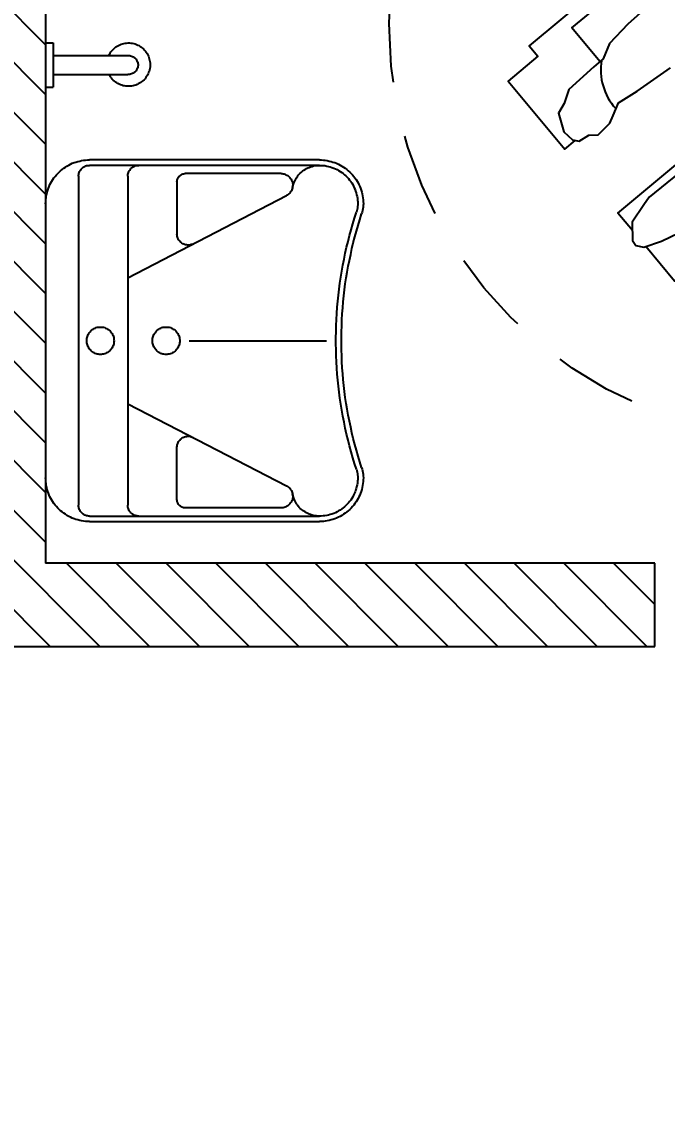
# Model space of a CAD drawing. Header units: millimetres. Extents: x 0 to 2688, y 0 to 2044.
# Drawn here: x 2562.946 to 2564.112, y 2034.46 to 2036.43 of the extents above; entities that cross this region are included whole.
import ezdxf

# ---------------------------------------------------------------- set-up
doc = ezdxf.new("R2010")
doc.units = ezdxf.units.MM
doc.linetypes.add('TRATTEGGIATA', pattern=[0.75, 0.5, -0.25])
doc.styles.get("Standard").update_dxf_attribs({"font": 'arial.ttf'})
doc.dimstyles.new('ISO-25', dxfattribs={"dimtxt": 2.5, "dimasz": 2.5, "dimexe": 1.25, "dimexo": 0.625, "dimtad": 1, "dimtxsty": 'Standard', "dimcen": 2.5, "dimadec": 0, "dimazin": 0, "dimtfac": 1, "dimtmove": 0, "dimatfit": 3, "dimfxl": 1, "dimarcsym": 0})

# ---------------------------------------------------------------- blocks, each defined once
blk = doc.blocks.new('NP-C02')
blk.add_line((-0.1783, -0.1379), (-0.1783, -0.1366))
for points in [[(-0.1227, 0.0493), (-0.1188, -0.0559), (-0.1134, -0.1035), (-0.0993, -0.1305), (-0.0993, -0.1523), (-0.0967, -0.2133), (-0.0825, -0.2356), (-0.0758, -0.255), (-0.0437, -0.2691), (-0.0225, -0.2664), (-0.0129, -0.2588), (-0.0103, -0.2383), (0, -0.2249), (-0.0026, -0.1953), (-0.009, -0.1819), (-0.0206, -0.16), (-0.0154, -0.1202), (-0.009, -0.0469)], [(0.1465, -0.1562), (0.1455, -0.226), (0.1504, -0.2424), (0.1606, -0.2784), (0.1864, -0.299), (0.1971, -0.3006), (0.2088, -0.2913), (0.221, -0.26), (0.2293, -0.2261)], [(-0.2033, -0.0637), (-0.2033, -0.2179), (-0.1783, -0.2179), (-0.1783, -0.2879), (-0.0183, -0.2879), (-0.0183, -0.2631)], [(-0.0993, -0.1379), (-0.1783, -0.1379), (-0.1783, -0.0637)], [(0.3167, -0.0637), (0.3167, -0.2179), (0.2917, -0.2179), (0.2917, -0.2879), (0.2101, -0.2879)], [(0.1725, -0.2879), (0.1317, -0.2879), (0.1317, -0.1379), (0.1431, -0.1379)]]:
    blk.add_lwpolyline(points)
blk.add_arc((-0.0197, -0.0646), 0.1058, 221.2563, 271.629)
blk = doc.blocks.new('MIS')
h = blk.add_hatch()
h.set_pattern_fill('ANSI31', color=6, scale=0.02, angle=450)
h.set_pattern_definition([(135, (100, 0), (-0.0449012806, -0.0449012806), [])])
h.paths.add_polyline_path([(2558.9893, 2023.9526), (2558.9893, 2023.6526), (2563.4893, 2023.6526), (2563.4893, 2023.9526)])
h.paths.add_polyline_path([(2558.6893, 2029.9526), (2558.6893, 2023.9526), (2558.9893, 2023.9526), (2558.9893, 2029.9526)])
h.paths.add_polyline_path([(2558.6893, 2034.4526), (2558.6893, 2033.9526), (2558.9893, 2033.9526), (2558.9893, 2034.4526)])
h.paths.add_polyline_path([(2558.6893, 2033.6526), (2558.6893, 2033.5526), (2558.9893, 2033.5526), (2558.9893, 2033.6526)])
h.paths.add_polyline_path([(2558.6893, 2030.3526), (2558.6893, 2030.2526), (2558.9893, 2030.2526), (2558.9893, 2030.3526)])
h.paths.add_polyline_path([(2558.9893, 2030.2526), (2558.9893, 2029.9526), (2559.0893, 2029.9526), (2559.0893, 2030.2526)])
h.paths.add_polyline_path([(2558.6893, 2037.4526), (2558.6893, 2035.9526), (2558.9893, 2035.9526), (2559.0143, 2035.9526), (2559.0143, 2036.1026), (2558.9893, 2036.1026), (2558.9893, 2037.4526)])
h.paths.add_polyline_path([(2558.9893, 2037.7526), (2558.9893, 2037.4526), (2559.8393, 2037.4526), (2559.8393, 2036.1026), (2559.8143, 2036.1026), (2559.8143, 2035.9526), (2559.8393, 2035.9526), (2559.9893, 2035.9526), (2560.0143, 2035.9526), (2560.0143, 2036.1026), (2559.9893, 2036.1026), (2559.9893, 2037.4526), (2560.8393, 2037.4526), (2560.8393, 2036.1026), (2560.8143, 2036.1026), (2560.8143, 2035.9526), (2560.8393, 2035.9526), (2560.9893, 2035.9526), (2561.0143, 2035.9526), (2561.0143, 2036.1026), (2560.9893, 2036.1026), (2560.9893, 2037.4526), (2561.8393, 2037.4526), (2561.8393, 2036.1026), (2561.8143, 2036.1026), (2561.8143, 2035.9526), (2561.8393, 2035.9526), (2561.9893, 2035.9526), (2562.0143, 2035.9526), (2562.0143, 2036.1026), (2561.9893, 2036.1026), (2561.9893, 2037.4526), (2562.8393, 2037.4526), (2562.8393, 2036.1026), (2562.8143, 2036.1026), (2562.8143, 2035.9526), (2562.8393, 2035.9526), (2562.8393, 2035.3026), (2564.0893, 2035.3026), (2564.0893, 2035.4526), (2562.9893, 2035.4526), (2562.9893, 2037.4526), (2563.4893, 2037.4526), (2563.4893, 2037.7526)])
h.paths.add_polyline_path([(2563.7893, 2037.7526), (2563.7893, 2037.4526), (2564.5893, 2037.4526), (2564.5893, 2037.7526)])
h.paths.add_polyline_path([(2565.1893, 2037.7526), (2565.1893, 2035.4526), (2565.0893, 2035.4526), (2565.0893, 2035.3026), (2565.1893, 2035.3026), (2565.1893, 2032.2026), (2565.4893, 2032.2026), (2565.4893, 2032.3026), (2566.4893, 2032.3026), (2566.4893, 2029.9526), (2566.6393, 2029.9526), (2566.6393, 2032.3026), (2569.7893, 2032.3026), (2569.7893, 2033.6526), (2569.4893, 2033.6526), (2569.4893, 2032.4526), (2566.9893, 2032.4526), (2566.9893, 2032.4776), (2566.8393, 2032.4776), (2566.8393, 2032.4526), (2565.4893, 2032.4526), (2565.4893, 2033.3026), (2566.8393, 2033.3026), (2566.8393, 2033.2776), (2566.9893, 2033.2776), (2566.9893, 2033.4776), (2566.8393, 2033.4776), (2566.8393, 2033.4526), (2565.4893, 2033.4526), (2565.4893, 2034.3026), (2566.8393, 2034.3026), (2566.8393, 2034.2776), (2566.9893, 2034.2776), (2566.9893, 2034.4776), (2566.8393, 2034.4776), (2566.8393, 2034.4526), (2565.4893, 2034.4526), (2565.4893, 2035.3026), (2566.8393, 2035.3026), (2566.8393, 2035.2776), (2566.9893, 2035.2776), (2566.9893, 2035.3026), (2567.6393, 2035.3026), (2567.6393, 2036.3526), (2567.4893, 2036.3526), (2567.4893, 2035.4526), (2565.4893, 2035.4526), (2565.4893, 2037.7526)])
h.paths.add_polyline_path([(2569.4893, 2036.3526), (2569.4893, 2033.9526), (2569.7893, 2033.9526), (2569.7893, 2036.3526)], flags=17)
h.paths.add_polyline_path([(2571.9893, 2037.4526), (2571.9893, 2033.9526), (2572.2893, 2033.9526), (2572.2893, 2037.4526)])
h.paths.add_polyline_path([(2571.9893, 2033.6526), (2571.9893, 2030.2526), (2572.2893, 2030.2526), (2572.2893, 2033.6526)])
h.paths.add_polyline_path([(2570.0893, 2023.9526), (2570.0893, 2023.6526), (2571.9893, 2023.6526), (2571.9893, 2023.9526)])
h.paths.add_polyline_path([(2565.1893, 2031.2026), (2565.1893, 2030.2526), (2564.1893, 2030.2526), (2564.1893, 2033.9526), (2563.7893, 2033.9526), (2563.7893, 2033.6526), (2564.0393, 2033.6526), (2564.0393, 2030.2526), (2563.7893, 2030.2526), (2563.7893, 2029.9526), (2565.4893, 2029.9526), (2565.4893, 2031.2026)])
h.paths.add_polyline_path([(2560.0893, 2030.2526), (2560.0893, 2029.9526), (2563.4893, 2029.9526), (2563.4893, 2030.2526)])
h.paths.add_polyline_path([(2558.9893, 2033.9526), (2558.9893, 2033.6526), (2563.4893, 2033.6526), (2563.4893, 2033.9526)])
h.paths.add_polyline_path([(2558.6893, 2031.3526), (2558.9893, 2031.3526), (2558.9893, 2032.5526), (2558.6893, 2032.5526)])
for p, q in [((2562.9893, 2037.4526), (2562.9893, 2035.4526)), ((2562.9891, 2036.3921), (2563.0029, 2036.3921)), ((2563.0029, 2036.3921), (2563.0029, 2036.312)), ((2563.1145, 2036.3831), (2563.1164, 2036.3847)), ((2563.1164, 2036.3847), (2563.1188, 2036.386)), ((2563.1188, 2036.386), (2563.1209, 2036.3873)), ((2563.1209, 2036.3873), (2563.1233, 2036.3884)), ((2563.1233, 2036.3884), (2563.1257, 2036.3895)), ((2563.1257, 2036.3895), (2563.1281, 2036.3902)), ((2563.1281, 2036.3902), (2563.1304, 2036.3908)), ((2563.1304, 2036.3908), (2563.1331, 2036.3913)), ((2563.1331, 2036.3913), (2563.1355, 2036.3916)), ((2563.1355, 2036.3916), (2563.1382, 2036.3918)), ((2563.1382, 2036.3918), (2563.1408, 2036.3918)), ((2563.1408, 2036.3918), (2563.1432, 2036.3916)), ((2563.1432, 2036.3916), (2563.1458, 2036.3913)), ((2563.1458, 2036.3913), (2563.1485, 2036.3908)), ((2563.1485, 2036.3908), (2563.1509, 2036.39)), ((2563.1509, 2036.39), (2563.1533, 2036.3892)), ((2563.1533, 2036.3892), (2563.1557, 2036.3881)), ((2563.1557, 2036.3881), (2563.1581, 2036.3871)), ((2563.1581, 2036.3871), (2563.1602, 2036.3857)), ((2563.1602, 2036.3857), (2563.1623, 2036.3842)), ((2563.1623, 2036.3842), (2563.1641, 2036.3826)), ((2563.0029, 2036.3691), (2563.1379, 2036.3691)), ((2563.1034, 2036.3691), (2563.1047, 2036.3714)), ((2563.1047, 2036.3714), (2563.1061, 2036.3735)), ((2563.1061, 2036.3735), (2563.1074, 2036.3757)), ((2563.1074, 2036.3757), (2563.109, 2036.3778)), ((2563.109, 2036.3778), (2563.1108, 2036.3797)), ((2563.1108, 2036.3797), (2563.1124, 2036.3815)), ((2563.1124, 2036.3815), (2563.1145, 2036.3831)), ((2563.1379, 2036.3691), (2563.1413, 2036.3691)), ((2563.1413, 2036.3691), (2563.1429, 2036.3688)), ((2563.1429, 2036.3688), (2563.1445, 2036.3682)), ((2563.1445, 2036.3682), (2563.1461, 2036.3677)), ((2563.1461, 2036.3677), (2563.1477, 2036.3669)), ((2563.1477, 2036.3669), (2563.149, 2036.3659)), ((2563.149, 2036.3659), (2563.1503, 2036.3648)), ((2563.1503, 2036.3648), (2563.1517, 2036.3637)), ((2563.1517, 2036.3637), (2563.1528, 2036.3624)), ((2563.1641, 2036.3826), (2563.1663, 2036.381)), ((2563.1663, 2036.381), (2563.1679, 2036.3791)), ((2563.1679, 2036.3791), (2563.1697, 2036.377)), ((2563.1697, 2036.377), (2563.171, 2036.3751)), ((2563.171, 2036.3751), (2563.1726, 2036.373)), ((2563.1726, 2036.373), (2563.1737, 2036.3706)), ((2563.1737, 2036.3706), (2563.175, 2036.3682)), ((2563.175, 2036.3682), (2563.1758, 2036.3659)), ((2563.1758, 2036.3659), (2563.1766, 2036.3635)), ((2563.1766, 2036.3635), (2563.1771, 2036.3611)), ((2563.1528, 2036.3624), (2563.1535, 2036.3611)), ((2563.1535, 2036.3611), (2563.1543, 2036.3595)), ((2563.1543, 2036.3446), (2563.1535, 2036.3433)), ((2563.1543, 2036.3595), (2563.1551, 2036.3579)), ((2563.1551, 2036.3462), (2563.1543, 2036.3446)), ((2563.1551, 2036.3579), (2563.1557, 2036.3563)), ((2563.1557, 2036.3478), (2563.1551, 2036.3462)), ((2563.1557, 2036.3563), (2563.1559, 2036.3547)), ((2563.1559, 2036.3497), (2563.1557, 2036.3478)), ((2563.1559, 2036.3547), (2563.1562, 2036.3529)), ((2563.1562, 2036.3513), (2563.1559, 2036.3497)), ((2563.1562, 2036.3529), (2563.1562, 2036.3513)), ((2563.1774, 2036.3457), (2563.1769, 2036.343)), ((2563.1771, 2036.3611), (2563.1777, 2036.3584)), ((2563.1779, 2036.3484), (2563.1774, 2036.3457)), ((2563.1777, 2036.3584), (2563.1779, 2036.356)), ((2563.1779, 2036.356), (2563.1782, 2036.3534)), ((2563.1782, 2036.3507), (2563.1779, 2036.3484)), ((2563.1782, 2036.3534), (2563.1782, 2036.3507)), ((2563.0029, 2036.3351), (2563.1379, 2036.3351)), ((2563.1053, 2036.333), (2563.1042, 2036.3351)), ((2563.1066, 2036.3306), (2563.1053, 2036.333)), ((2563.1082, 2036.3287), (2563.1066, 2036.3306)), ((2563.1098, 2036.3266), (2563.1082, 2036.3287)), ((2563.1116, 2036.3248), (2563.1098, 2036.3266)), ((2563.1135, 2036.3232), (2563.1116, 2036.3248)), ((2563.1413, 2036.3351), (2563.1379, 2036.3351)), ((2563.1429, 2036.3356), (2563.1413, 2036.3351)), ((2563.1445, 2036.3359), (2563.1429, 2036.3356)), ((2563.1461, 2036.3367), (2563.1445, 2036.3359)), ((2563.1477, 2036.3375), (2563.1461, 2036.3367)), ((2563.149, 2036.3383), (2563.1477, 2036.3375)), ((2563.1503, 2036.3393), (2563.149, 2036.3383)), ((2563.1517, 2036.3406), (2563.1503, 2036.3393)), ((2563.1528, 2036.3417), (2563.1517, 2036.3406)), ((2563.1535, 2036.3433), (2563.1528, 2036.3417)), ((2563.1671, 2036.3255), (2563.1652, 2036.3237)), ((2563.1689, 2036.3274), (2563.1671, 2036.3255)), ((2563.1705, 2036.3293), (2563.1689, 2036.3274)), ((2563.1718, 2036.3314), (2563.1705, 2036.3293)), ((2563.1732, 2036.3338), (2563.1718, 2036.3314)), ((2563.1745, 2036.3359), (2563.1732, 2036.3338)), ((2563.1753, 2036.3383), (2563.1745, 2036.3359)), ((2563.1763, 2036.3406), (2563.1753, 2036.3383)), ((2563.1769, 2036.343), (2563.1763, 2036.3406)), ((2562.9891, 2036.312), (2563.0029, 2036.312)), ((2563.1156, 2036.3213), (2563.1135, 2036.3232)), ((2563.1177, 2036.32), (2563.1156, 2036.3213)), ((2563.1199, 2036.3187), (2563.1177, 2036.32)), ((2563.122, 2036.3173), (2563.1199, 2036.3187)), ((2563.1243, 2036.3162), (2563.122, 2036.3173)), ((2563.1268, 2036.3155), (2563.1243, 2036.3162)), ((2563.1294, 2036.3147), (2563.1268, 2036.3155)), ((2563.1318, 2036.3142), (2563.1294, 2036.3147)), ((2563.1344, 2036.3139), (2563.1318, 2036.3142)), ((2563.1368, 2036.3136), (2563.1344, 2036.3139)), ((2563.1421, 2036.3136), (2563.1368, 2036.3136)), ((2563.1445, 2036.3139), (2563.1421, 2036.3136)), ((2563.1472, 2036.3144), (2563.1445, 2036.3139)), ((2563.1495, 2036.3149), (2563.1472, 2036.3144)), ((2563.1522, 2036.3157), (2563.1495, 2036.3149)), ((2563.1546, 2036.3168), (2563.1522, 2036.3157)), ((2563.1567, 2036.3179), (2563.1546, 2036.3168)), ((2563.1591, 2036.3192), (2563.1567, 2036.3179)), ((2563.1612, 2036.3205), (2563.1591, 2036.3192)), ((2563.1633, 2036.3221), (2563.1612, 2036.3205)), ((2563.1652, 2036.3237), (2563.1633, 2036.3221)), ((2563.0221, 2036.1657), (2563.025, 2036.1678)), ((2563.025, 2036.1678), (2563.0279, 2036.1696)), ((2563.0279, 2036.1696), (2563.031, 2036.1714)), ((2563.031, 2036.1714), (2563.0342, 2036.173)), ((2563.0342, 2036.173), (2563.0373, 2036.1746)), ((2563.0373, 2036.1746), (2563.0407, 2036.1759)), ((2563.0407, 2036.1759), (2563.0441, 2036.1769)), ((2563.0441, 2036.1769), (2563.0475, 2036.178)), ((2563.0475, 2036.178), (2563.0509, 2036.1788)), ((2563.0509, 2036.1788), (2563.0544, 2036.1796)), ((2563.0544, 2036.1796), (2563.0578, 2036.1801)), ((2563.0546, 2036.1652), (2563.0557, 2036.1665)), ((2563.0557, 2036.1665), (2563.0572, 2036.1675)), ((2563.0572, 2036.1675), (2563.0585, 2036.1683)), ((2563.0578, 2036.1801), (2563.0614, 2036.1806)), ((2563.0585, 2036.1683), (2563.0601, 2036.1691)), ((2563.0601, 2036.1691), (2563.0617, 2036.1699)), ((2563.0614, 2036.1806), (2563.0648, 2036.1809)), ((2563.0617, 2036.1699), (2563.0633, 2036.1704)), ((2563.0633, 2036.1704), (2563.0651, 2036.1707)), ((2563.0648, 2036.1809), (2563.0685, 2036.1809)), ((2563.0651, 2036.1707), (2563.0667, 2036.1709)), ((2563.0667, 2036.1709), (2563.0685, 2036.1709)), ((2563.4839, 2036.1809), (2563.0685, 2036.1809)), ((2563.4839, 2036.1709), (2563.0685, 2036.1709)), ((2563.1435, 2036.1652), (2563.1448, 2036.1665)), ((2563.1448, 2036.1665), (2563.1461, 2036.1675)), ((2563.1461, 2036.1675), (2563.1477, 2036.1683)), ((2563.1477, 2036.1683), (2563.1493, 2036.1691)), ((2563.1493, 2036.1691), (2563.1508, 2036.1699)), ((2563.1508, 2036.1699), (2563.1524, 2036.1704)), ((2563.1524, 2036.1704), (2563.154, 2036.1707)), ((2563.154, 2036.1707), (2563.1558, 2036.1709)), ((2563.1558, 2036.1709), (2563.1574, 2036.1709)), ((2563.4626, 2036.1662), (2563.4652, 2036.1672)), ((2563.4652, 2036.1672), (2563.4679, 2036.1683)), ((2563.4679, 2036.1683), (2563.4705, 2036.1691)), ((2563.4705, 2036.1691), (2563.4731, 2036.1699)), ((2563.4731, 2036.1699), (2563.4758, 2036.1704)), ((2563.4758, 2036.1704), (2563.4784, 2036.1707)), ((2563.4784, 2036.1707), (2563.4813, 2036.1709)), ((2563.4813, 2036.1709), (2563.4839, 2036.1709)), ((2563.4839, 2036.1809), (2563.4873, 2036.1809)), ((2563.4839, 2036.1709), (2563.487, 2036.1709)), ((2563.487, 2036.1709), (2563.4904, 2036.1707)), ((2563.4873, 2036.1809), (2563.4909, 2036.1806)), ((2563.4904, 2036.1707), (2563.4936, 2036.1704)), ((2563.4909, 2036.1806), (2563.4944, 2036.1801)), ((2563.4936, 2036.1704), (2563.497, 2036.1696)), ((2563.4944, 2036.1801), (2563.498, 2036.1796)), ((2563.497, 2036.1696), (2563.5001, 2036.1691)), ((2563.498, 2036.1796), (2563.5014, 2036.1788)), ((2563.5001, 2036.1691), (2563.5033, 2036.1683)), ((2563.5014, 2036.1788), (2563.5049, 2036.178)), ((2563.5033, 2036.1683), (2563.5064, 2036.1672)), ((2563.5049, 2036.178), (2563.5082, 2036.1769)), ((2563.5064, 2036.1672), (2563.5096, 2036.1659)), ((2563.5082, 2036.1769), (2563.5117, 2036.1759)), ((2563.5117, 2036.1759), (2563.5148, 2036.1746)), ((2563.5148, 2036.1746), (2563.5182, 2036.173)), ((2563.5182, 2036.173), (2563.5214, 2036.1714)), ((2563.5214, 2036.1714), (2563.5245, 2036.1696)), ((2563.5245, 2036.1696), (2563.5274, 2036.1678)), ((2563.5274, 2036.1678), (2563.5303, 2036.1657)), ((2563.0025, 2036.1452), (2563.0045, 2036.1484)), ((2563.0045, 2036.1484), (2563.0066, 2036.151)), ((2563.0066, 2036.151), (2563.009, 2036.1539)), ((2563.009, 2036.1539), (2563.0114, 2036.1565)), ((2563.0114, 2036.1565), (2563.0137, 2036.1588)), ((2563.0137, 2036.1588), (2563.0163, 2036.1612)), ((2563.0163, 2036.1612), (2563.0192, 2036.1636)), ((2563.0192, 2036.1636), (2563.0221, 2036.1657)), ((2563.0488, 2036.1528), (2563.0491, 2036.1546)), ((2563.0488, 2036.1513), (2563.0488, 2036.1528)), ((2563.0488, 2036.1513), (2563.0488, 2035.5576)), ((2563.0491, 2036.1546), (2563.0494, 2036.1562)), ((2563.0494, 2036.1562), (2563.0499, 2036.1581)), ((2563.0499, 2036.1581), (2563.0507, 2036.1596)), ((2563.0507, 2036.1596), (2563.0515, 2036.1612)), ((2563.0515, 2036.1612), (2563.0522, 2036.1625)), ((2563.0522, 2036.1625), (2563.0533, 2036.1638)), ((2563.0533, 2036.1638), (2563.0546, 2036.1652)), ((2563.1378, 2036.1528), (2563.138, 2036.1546)), ((2563.1378, 2036.1513), (2563.1378, 2036.1528)), ((2563.1378, 2036.1513), (2563.1378, 2035.5576)), ((2563.138, 2036.1546), (2563.1385, 2036.1562)), ((2563.1385, 2036.1562), (2563.139, 2036.1581)), ((2563.139, 2036.1581), (2563.1395, 2036.1596)), ((2563.1395, 2036.1596), (2563.1403, 2036.1612)), ((2563.1403, 2036.1612), (2563.1414, 2036.1625)), ((2563.1414, 2036.1625), (2563.1425, 2036.1638)), ((2563.1425, 2036.1638), (2563.1435, 2036.1652)), ((2563.2274, 2036.146), (2563.2279, 2036.1473)), ((2563.2279, 2036.1473), (2563.2287, 2036.1486)), ((2563.2287, 2036.1486), (2563.2295, 2036.1499)), ((2563.2295, 2036.1499), (2563.2306, 2036.1513)), ((2563.2306, 2036.1513), (2563.2316, 2036.1523)), ((2563.2316, 2036.1523), (2563.2329, 2036.1533)), ((2563.2329, 2036.1533), (2563.2342, 2036.1541)), ((2563.2342, 2036.1541), (2563.2356, 2036.1549)), ((2563.2356, 2036.1549), (2563.2369, 2036.1554)), ((2563.2369, 2036.1554), (2563.2384, 2036.1557)), ((2563.2384, 2036.1557), (2563.24, 2036.156)), ((2563.24, 2036.156), (2563.2416, 2036.1562)), ((2563.4146, 2036.1562), (2563.2416, 2036.1562)), ((2563.4146, 2036.1562), (2563.4165, 2036.156)), ((2563.4165, 2036.156), (2563.4183, 2036.1557)), ((2563.4183, 2036.1557), (2563.4199, 2036.1554)), ((2563.4199, 2036.1554), (2563.4217, 2036.1549)), ((2563.4217, 2036.1549), (2563.4233, 2036.1541)), ((2563.4233, 2036.1541), (2563.4251, 2036.1533)), ((2563.4251, 2036.1533), (2563.4265, 2036.1526)), ((2563.4265, 2036.1526), (2563.428, 2036.1513)), ((2563.428, 2036.1513), (2563.4294, 2036.1502)), ((2563.4294, 2036.1502), (2563.4306, 2036.1489)), ((2563.4306, 2036.1489), (2563.4317, 2036.1473)), ((2563.4317, 2036.1473), (2563.4328, 2036.146)), ((2563.4411, 2036.1463), (2563.4424, 2036.1486)), ((2563.4424, 2036.1486), (2563.444, 2036.1507)), ((2563.444, 2036.1507), (2563.4456, 2036.1531)), ((2563.4456, 2036.1531), (2563.4474, 2036.1549)), ((2563.4474, 2036.1549), (2563.4493, 2036.157)), ((2563.4493, 2036.157), (2563.4514, 2036.1588)), ((2563.4514, 2036.1588), (2563.4534, 2036.1604)), ((2563.4534, 2036.1604), (2563.4556, 2036.1623)), ((2563.4556, 2036.1623), (2563.4579, 2036.1636)), ((2563.4579, 2036.1636), (2563.4603, 2036.1652)), ((2563.4603, 2036.1652), (2563.4626, 2036.1662)), ((2563.5096, 2036.1659), (2563.5127, 2036.1646)), ((2563.5127, 2036.1646), (2563.5156, 2036.1633)), ((2563.5156, 2036.1633), (2563.5185, 2036.1618)), ((2563.5185, 2036.1618), (2563.5214, 2036.1599)), ((2563.5214, 2036.1599), (2563.524, 2036.1581)), ((2563.524, 2036.1581), (2563.5266, 2036.1562)), ((2563.5266, 2036.1562), (2563.5292, 2036.1541)), ((2563.5292, 2036.1541), (2563.5316, 2036.1518)), ((2563.5303, 2036.1657), (2563.5332, 2036.1636)), ((2563.5316, 2036.1518), (2563.5339, 2036.1494)), ((2563.5332, 2036.1636), (2563.5358, 2036.1612)), ((2563.5339, 2036.1494), (2563.5361, 2036.1471)), ((2563.5358, 2036.1612), (2563.5384, 2036.1588)), ((2563.5361, 2036.1471), (2563.5382, 2036.1444)), ((2563.5384, 2036.1588), (2563.5411, 2036.1565)), ((2563.5411, 2036.1565), (2563.5434, 2036.1539)), ((2563.5434, 2036.1539), (2563.5457, 2036.151)), ((2563.5457, 2036.151), (2563.5479, 2036.1484)), ((2563.5479, 2036.1484), (2563.5499, 2036.1452)), ((2562.9932, 2036.1261), (2562.9946, 2036.1295)), ((2562.9946, 2036.1295), (2562.9959, 2036.1329)), ((2562.9959, 2036.1329), (2562.9972, 2036.1361)), ((2562.9972, 2036.1361), (2562.9988, 2036.1392)), ((2562.9988, 2036.1392), (2563.0006, 2036.1423)), ((2563.0006, 2036.1423), (2563.0025, 2036.1452)), ((2563.2266, 2036.1413), (2563.2269, 2036.1429)), ((2563.2266, 2036.1413), (2563.2266, 2036.0466)), ((2563.2269, 2036.1429), (2563.2272, 2036.1444)), ((2563.2272, 2036.1444), (2563.2274, 2036.146)), ((2563.4328, 2036.146), (2563.4335, 2036.1442)), ((2563.4335, 2036.1442), (2563.4343, 2036.1426)), ((2563.4346, 2036.1284), (2563.4341, 2036.1266)), ((2563.4343, 2036.1426), (2563.4349, 2036.141)), ((2563.4351, 2036.1303), (2563.4346, 2036.1284)), ((2563.4349, 2036.141), (2563.4354, 2036.1392)), ((2563.4354, 2036.1318), (2563.4351, 2036.1303)), ((2563.4354, 2036.1392), (2563.4356, 2036.1374)), ((2563.4354, 2036.1311), (2563.4359, 2036.1337)), ((2563.4356, 2036.1337), (2563.4354, 2036.1318)), ((2563.4356, 2036.1374), (2563.4356, 2036.1337)), ((2563.4359, 2036.1337), (2563.4367, 2036.1363)), ((2563.4367, 2036.1363), (2563.4375, 2036.1389)), ((2563.4375, 2036.1389), (2563.4385, 2036.1413)), ((2563.4385, 2036.1413), (2563.4398, 2036.1439)), ((2563.4398, 2036.1439), (2563.4411, 2036.1463)), ((2563.5382, 2036.1444), (2563.5403, 2036.1418)), ((2563.5403, 2036.1418), (2563.5421, 2036.1392)), ((2563.5421, 2036.1392), (2563.5439, 2036.1363)), ((2563.5439, 2036.1363), (2563.5455, 2036.1334)), ((2563.5455, 2036.1334), (2563.5468, 2036.1305)), ((2563.5468, 2036.1305), (2563.5481, 2036.1274)), ((2563.5481, 2036.1274), (2563.5492, 2036.1245)), ((2563.5499, 2036.1452), (2563.5518, 2036.1423)), ((2563.5518, 2036.1423), (2563.5536, 2036.1392)), ((2563.5536, 2036.1392), (2563.5552, 2036.1361)), ((2563.5552, 2036.1361), (2563.5565, 2036.1329)), ((2563.5565, 2036.1329), (2563.5578, 2036.1295)), ((2563.5578, 2036.1295), (2563.5591, 2036.1261)), ((2562.9896, 2036.1088), (2562.9901, 2036.1124)), ((2562.9896, 2036.1054), (2562.9896, 2036.1088)), ((2562.9901, 2036.1124), (2562.9906, 2036.1158)), ((2562.9906, 2036.1158), (2562.9914, 2036.1193)), ((2562.9914, 2036.1193), (2562.9922, 2036.1227)), ((2562.9922, 2036.1227), (2562.9932, 2036.1261)), ((2563.1378, 2035.9682), (2563.4244, 2036.1164)), ((2563.4259, 2036.1172), (2563.4244, 2036.1164)), ((2563.4275, 2036.1182), (2563.4259, 2036.1172)), ((2563.4288, 2036.1193), (2563.4275, 2036.1182)), ((2563.4301, 2036.1206), (2563.4288, 2036.1193)), ((2563.4312, 2036.1221), (2563.4301, 2036.1206)), ((2563.4322, 2036.1235), (2563.4312, 2036.1221)), ((2563.4333, 2036.125), (2563.4322, 2036.1235)), ((2563.4341, 2036.1266), (2563.4333, 2036.125)), ((2563.5492, 2036.1245), (2563.5502, 2036.1213)), ((2563.5502, 2036.1213), (2563.551, 2036.118)), ((2563.551, 2036.118), (2563.5518, 2036.1148)), ((2563.5518, 2036.1148), (2563.5523, 2036.1117)), ((2563.5523, 2036.1117), (2563.5528, 2036.1083)), ((2563.5528, 2036.1083), (2563.5531, 2036.1051)), ((2563.5591, 2036.1261), (2563.5602, 2036.1227)), ((2563.5602, 2036.1227), (2563.5609, 2036.1193)), ((2563.5609, 2036.1193), (2563.5617, 2036.1158)), ((2563.5617, 2036.1158), (2563.5623, 2036.1124)), ((2563.5623, 2036.1124), (2563.5625, 2036.1088)), ((2563.5625, 2036.1088), (2563.5628, 2036.1054)), ((2562.9893, 2036.1017), (2562.9896, 2036.1054)), ((2562.9893, 2036.1017), (2562.9893, 2035.6072)), ((2563.5513, 2036.0888), (2563.5505, 2036.0862)), ((2563.5521, 2036.0915), (2563.5513, 2036.0888)), ((2563.5526, 2036.0938), (2563.5521, 2036.0915)), ((2563.5528, 2036.0965), (2563.5526, 2036.0938)), ((2563.5531, 2036.0991), (2563.5528, 2036.0965)), ((2563.5531, 2036.1051), (2563.5531, 2036.1017)), ((2563.5531, 2036.1017), (2563.5531, 2036.0991)), ((2563.5617, 2036.0894), (2563.5609, 2036.0862)), ((2563.5623, 2036.0923), (2563.5617, 2036.0894)), ((2563.5625, 2036.0954), (2563.5623, 2036.0923)), ((2563.5628, 2036.0986), (2563.5625, 2036.0954)), ((2563.5628, 2036.1054), (2563.5631, 2036.1017)), ((2563.5631, 2036.1017), (2563.5628, 2036.0986)), ((2563.5442, 2036.0653), (2563.5473, 2036.0757)), ((2563.5473, 2036.0757), (2563.5505, 2036.0862)), ((2563.5536, 2036.0626), (2563.5568, 2036.0728)), ((2563.5568, 2036.0728), (2563.5599, 2036.0833)), ((2563.5609, 2036.0862), (2563.5599, 2036.0833)), ((2563.5382, 2036.0443), (2563.5411, 2036.0548)), ((2563.5411, 2036.0548), (2563.5442, 2036.0653)), ((2563.5476, 2036.0417), (2563.5505, 2036.0521)), ((2563.5505, 2036.0521), (2563.5536, 2036.0626)), ((2563.2269, 2036.0448), (2563.2266, 2036.0466)), ((2563.2272, 2036.0432), (2563.2269, 2036.0448)), ((2563.2274, 2036.0414), (2563.2272, 2036.0432)), ((2563.2279, 2036.0398), (2563.2274, 2036.0414)), ((2563.2287, 2036.0382), (2563.2279, 2036.0398)), ((2563.2295, 2036.0367), (2563.2287, 2036.0382)), ((2563.2306, 2036.0351), (2563.2295, 2036.0367)), ((2563.2316, 2036.0338), (2563.2306, 2036.0351)), ((2563.2327, 2036.0325), (2563.2316, 2036.0338)), ((2563.234, 2036.0314), (2563.2327, 2036.0325)), ((2563.2356, 2036.0304), (2563.234, 2036.0314)), ((2563.2369, 2036.0293), (2563.2356, 2036.0304)), ((2563.2387, 2036.0285), (2563.2369, 2036.0293)), ((2563.2555, 2036.0291), (2563.2539, 2036.0283)), ((2563.5329, 2036.023), (2563.5355, 2036.0335)), ((2563.5355, 2036.0335), (2563.5382, 2036.0443)), ((2563.5426, 2036.0207), (2563.545, 2036.0311)), ((2563.545, 2036.0311), (2563.5476, 2036.0417)), ((2563.2403, 2036.028), (2563.2387, 2036.0285)), ((2563.2418, 2036.0275), (2563.2403, 2036.028)), ((2563.2437, 2036.0272), (2563.2418, 2036.0275)), ((2563.2453, 2036.027), (2563.2437, 2036.0272)), ((2563.2489, 2036.027), (2563.2453, 2036.027)), ((2563.2507, 2036.0272), (2563.2489, 2036.027)), ((2563.2523, 2036.0278), (2563.2507, 2036.0272)), ((2563.2539, 2036.0283), (2563.2523, 2036.0278)), ((2563.5282, 2036.0015), (2563.5305, 2036.0123)), ((2563.5305, 2036.0123), (2563.5329, 2036.023)), ((2563.5379, 2035.9994), (2563.5403, 2036.0102)), ((2563.5403, 2036.0102), (2563.5426, 2036.0207)), ((2563.5243, 2035.98), (2563.5261, 2035.9908)), ((2563.5261, 2035.9908), (2563.5282, 2036.0015)), ((2563.5358, 2035.9889), (2563.5379, 2035.9994)), ((2563.5224, 2035.969), (2563.5243, 2035.98)), ((2563.5321, 2035.9677), (2563.5339, 2035.9782)), ((2563.5339, 2035.9782), (2563.5358, 2035.9889)), ((2563.5193, 2035.9475), (2563.5208, 2035.9582)), ((2563.5208, 2035.9582), (2563.5224, 2035.969)), ((2563.5292, 2035.9462), (2563.5305, 2035.957)), ((2563.5305, 2035.957), (2563.5321, 2035.9677)), ((2563.5169, 2035.9255), (2563.518, 2035.9365)), ((2563.518, 2035.9365), (2563.5193, 2035.9475)), ((2563.5269, 2035.9247), (2563.5279, 2035.9355)), ((2563.5279, 2035.9355), (2563.5292, 2035.9462)), ((2563.5151, 2035.9037), (2563.5159, 2035.9147)), ((2563.5159, 2035.9147), (2563.5169, 2035.9255)), ((2563.525, 2035.9032), (2563.5258, 2035.914)), ((2563.5258, 2035.914), (2563.5269, 2035.9247)), ((2563.514, 2035.8817), (2563.5146, 2035.8927)), ((2563.5146, 2035.8927), (2563.5151, 2035.9037)), ((2563.524, 2035.8814), (2563.5243, 2035.8922)), ((2563.5243, 2035.8922), (2563.525, 2035.9032)), ((2563.0696, 2035.8704), (2563.0709, 2035.872)), ((2563.0709, 2035.872), (2563.0722, 2035.8733)), ((2563.0722, 2035.8733), (2563.0738, 2035.8744)), ((2563.0738, 2035.8744), (2563.0753, 2035.8754)), ((2563.0753, 2035.8754), (2563.0772, 2035.8764)), ((2563.0772, 2035.8764), (2563.0787, 2035.8772)), ((2563.0787, 2035.8772), (2563.0806, 2035.878)), ((2563.0806, 2035.878), (2563.0824, 2035.8786)), ((2563.0824, 2035.8786), (2563.0845, 2035.8788)), ((2563.0845, 2035.8788), (2563.0863, 2035.8791)), ((2563.0863, 2035.8791), (2563.0903, 2035.8791)), ((2563.0903, 2035.8791), (2563.0921, 2035.8788)), ((2563.0921, 2035.8788), (2563.094, 2035.8786)), ((2563.094, 2035.8786), (2563.096, 2035.878)), ((2563.096, 2035.878), (2563.0976, 2035.8772)), ((2563.0976, 2035.8772), (2563.0995, 2035.8764)), ((2563.0995, 2035.8764), (2563.1013, 2035.8754)), ((2563.1013, 2035.8754), (2563.1029, 2035.8744)), ((2563.1029, 2035.8744), (2563.1044, 2035.8733)), ((2563.1044, 2035.8733), (2563.1057, 2035.872)), ((2563.1057, 2035.872), (2563.107, 2035.8704)), ((2563.1881, 2035.8704), (2563.1894, 2035.872)), ((2563.1894, 2035.872), (2563.191, 2035.8733)), ((2563.191, 2035.8733), (2563.1925, 2035.8744)), ((2563.1925, 2035.8744), (2563.1941, 2035.8754)), ((2563.1941, 2035.8754), (2563.1957, 2035.8764)), ((2563.1957, 2035.8764), (2563.1975, 2035.8772)), ((2563.1975, 2035.8772), (2563.1994, 2035.878)), ((2563.1994, 2035.878), (2563.2012, 2035.8786)), ((2563.2012, 2035.8786), (2563.2031, 2035.8788)), ((2563.2031, 2035.8788), (2563.2052, 2035.8791)), ((2563.2052, 2035.8791), (2563.2088, 2035.8791)), ((2563.2088, 2035.8791), (2563.2109, 2035.8788)), ((2563.2109, 2035.8788), (2563.2127, 2035.8786)), ((2563.2127, 2035.8786), (2563.2146, 2035.878)), ((2563.2146, 2035.878), (2563.2164, 2035.8772)), ((2563.2164, 2035.8772), (2563.2182, 2035.8764)), ((2563.2182, 2035.8764), (2563.2198, 2035.8754)), ((2563.2198, 2035.8754), (2563.2214, 2035.8744)), ((2563.2214, 2035.8744), (2563.223, 2035.8733)), ((2563.223, 2035.8733), (2563.2245, 2035.872)), ((2563.2245, 2035.872), (2563.2258, 2035.8704)), ((2563.5138, 2035.8709), (2563.514, 2035.8817)), ((2563.5235, 2035.8707), (2563.524, 2035.8814)), ((2563.0635, 2035.8562), (2563.0638, 2035.8584)), ((2563.0635, 2035.8544), (2563.0635, 2035.8562)), ((2563.0635, 2035.8526), (2563.0635, 2035.8544)), ((2563.0638, 2035.8505), (2563.0635, 2035.8526)), ((2563.0638, 2035.8584), (2563.0643, 2035.8602)), ((2563.0643, 2035.8602), (2563.0648, 2035.862)), ((2563.0648, 2035.862), (2563.0654, 2035.8638)), ((2563.0654, 2035.8638), (2563.0662, 2035.8657)), ((2563.0662, 2035.8657), (2563.0672, 2035.8673)), ((2563.0672, 2035.8673), (2563.0682, 2035.8688)), ((2563.0682, 2035.8688), (2563.0696, 2035.8704)), ((2563.107, 2035.8704), (2563.1084, 2035.8688)), ((2563.1084, 2035.8688), (2563.1094, 2035.8673)), ((2563.1094, 2035.8673), (2563.1102, 2035.8657)), ((2563.1102, 2035.8657), (2563.1112, 2035.8638)), ((2563.1112, 2035.8638), (2563.1118, 2035.862)), ((2563.1118, 2035.862), (2563.1123, 2035.8602)), ((2563.1123, 2035.8602), (2563.1128, 2035.8584)), ((2563.1128, 2035.8584), (2563.1128, 2035.8562)), ((2563.1128, 2035.8562), (2563.1131, 2035.8544)), ((2563.1131, 2035.8544), (2563.1128, 2035.8526)), ((2563.1128, 2035.8526), (2563.1128, 2035.8505)), ((2563.1823, 2035.8562), (2563.1826, 2035.8584)), ((2563.1823, 2035.8544), (2563.1823, 2035.8562)), ((2563.1823, 2035.8526), (2563.1823, 2035.8544)), ((2563.1826, 2035.8505), (2563.1823, 2035.8526)), ((2563.1826, 2035.8584), (2563.1829, 2035.8602)), ((2563.1829, 2035.8602), (2563.1834, 2035.862)), ((2563.1834, 2035.862), (2563.1841, 2035.8638)), ((2563.1841, 2035.8638), (2563.1849, 2035.8657)), ((2563.1849, 2035.8657), (2563.186, 2035.8673)), ((2563.186, 2035.8673), (2563.187, 2035.8688)), ((2563.187, 2035.8688), (2563.1881, 2035.8704)), ((2563.2258, 2035.8704), (2563.2269, 2035.8688)), ((2563.2269, 2035.8688), (2563.2279, 2035.8673)), ((2563.2279, 2035.8673), (2563.229, 2035.8657)), ((2563.229, 2035.8657), (2563.2298, 2035.8638)), ((2563.2298, 2035.8638), (2563.2306, 2035.862)), ((2563.2306, 2035.862), (2563.2311, 2035.8602)), ((2563.2311, 2035.8602), (2563.2313, 2035.8584)), ((2563.2313, 2035.8584), (2563.2316, 2035.8562)), ((2563.2316, 2035.8526), (2563.2313, 2035.8505)), ((2563.2316, 2035.8562), (2563.2316, 2035.8526)), ((2563.2487, 2035.8544), (2563.4965, 2035.8544)), ((2563.5135, 2035.8599), (2563.5138, 2035.8709)), ((2563.5135, 2035.8489), (2563.5135, 2035.8599)), ((2563.5235, 2035.8382), (2563.5235, 2035.8707)), ((2563.0643, 2035.8487), (2563.0638, 2035.8505)), ((2563.0648, 2035.8468), (2563.0643, 2035.8487)), ((2563.0654, 2035.845), (2563.0648, 2035.8468)), ((2563.0662, 2035.8431), (2563.0654, 2035.845)), ((2563.0672, 2035.8416), (2563.0662, 2035.8431)), ((2563.0682, 2035.8397), (2563.0672, 2035.8416)), ((2563.0696, 2035.8384), (2563.0682, 2035.8397)), ((2563.0709, 2035.8369), (2563.0696, 2035.8384)), ((2563.0722, 2035.8355), (2563.0709, 2035.8369)), ((2563.0738, 2035.8345), (2563.0722, 2035.8355)), ((2563.0753, 2035.8332), (2563.0738, 2035.8345)), ((2563.0772, 2035.8324), (2563.0753, 2035.8332)), ((2563.0787, 2035.8316), (2563.0772, 2035.8324)), ((2563.0806, 2035.8308), (2563.0787, 2035.8316)), ((2563.0976, 2035.8316), (2563.096, 2035.8308)), ((2563.0995, 2035.8324), (2563.0976, 2035.8316)), ((2563.1013, 2035.8332), (2563.0995, 2035.8324)), ((2563.1029, 2035.8345), (2563.1013, 2035.8332)), ((2563.1044, 2035.8355), (2563.1029, 2035.8345)), ((2563.1057, 2035.8369), (2563.1044, 2035.8355)), ((2563.107, 2035.8384), (2563.1057, 2035.8369)), ((2563.1084, 2035.8397), (2563.107, 2035.8384)), ((2563.1094, 2035.8416), (2563.1084, 2035.8397)), ((2563.1102, 2035.8431), (2563.1094, 2035.8416)), ((2563.1112, 2035.845), (2563.1102, 2035.8431)), ((2563.1118, 2035.8468), (2563.1112, 2035.845)), ((2563.1123, 2035.8487), (2563.1118, 2035.8468)), ((2563.1128, 2035.8505), (2563.1123, 2035.8487)), ((2563.1829, 2035.8487), (2563.1826, 2035.8505)), ((2563.1834, 2035.8468), (2563.1829, 2035.8487)), ((2563.1841, 2035.845), (2563.1834, 2035.8468)), ((2563.1849, 2035.8431), (2563.1841, 2035.845)), ((2563.186, 2035.8416), (2563.1849, 2035.8431)), ((2563.187, 2035.8397), (2563.186, 2035.8416)), ((2563.1881, 2035.8384), (2563.187, 2035.8397)), ((2563.1894, 2035.8369), (2563.1881, 2035.8384)), ((2563.191, 2035.8355), (2563.1894, 2035.8369)), ((2563.1925, 2035.8345), (2563.191, 2035.8355)), ((2563.1941, 2035.8332), (2563.1925, 2035.8345)), ((2563.1957, 2035.8324), (2563.1941, 2035.8332)), ((2563.1975, 2035.8316), (2563.1957, 2035.8324)), ((2563.1994, 2035.8308), (2563.1975, 2035.8316)), ((2563.2164, 2035.8316), (2563.2146, 2035.8308)), ((2563.2182, 2035.8324), (2563.2164, 2035.8316)), ((2563.2198, 2035.8332), (2563.2182, 2035.8324)), ((2563.2214, 2035.8345), (2563.2198, 2035.8332)), ((2563.223, 2035.8355), (2563.2214, 2035.8345)), ((2563.2245, 2035.8369), (2563.223, 2035.8355)), ((2563.2258, 2035.8384), (2563.2245, 2035.8369)), ((2563.2269, 2035.8397), (2563.2258, 2035.8384)), ((2563.2279, 2035.8416), (2563.2269, 2035.8397)), ((2563.229, 2035.8431), (2563.2279, 2035.8416)), ((2563.2298, 2035.845), (2563.229, 2035.8431)), ((2563.2306, 2035.8468), (2563.2298, 2035.845)), ((2563.2311, 2035.8487), (2563.2306, 2035.8468)), ((2563.2313, 2035.8505), (2563.2311, 2035.8487)), ((2563.5138, 2035.8379), (2563.5135, 2035.8489)), ((2563.514, 2035.8269), (2563.5138, 2035.8379)), ((2563.524, 2035.8274), (2563.5235, 2035.8382)), ((2563.0824, 2035.8303), (2563.0806, 2035.8308)), ((2563.0845, 2035.83), (2563.0824, 2035.8303)), ((2563.0863, 2035.8298), (2563.0845, 2035.83)), ((2563.0903, 2035.8298), (2563.0863, 2035.8298)), ((2563.0921, 2035.83), (2563.0903, 2035.8298)), ((2563.094, 2035.8303), (2563.0921, 2035.83)), ((2563.096, 2035.8308), (2563.094, 2035.8303)), ((2563.2012, 2035.8303), (2563.1994, 2035.8308)), ((2563.2031, 2035.83), (2563.2012, 2035.8303)), ((2563.2052, 2035.8298), (2563.2031, 2035.83)), ((2563.2088, 2035.8298), (2563.2052, 2035.8298)), ((2563.2109, 2035.83), (2563.2088, 2035.8298)), ((2563.2127, 2035.8303), (2563.2109, 2035.83)), ((2563.2146, 2035.8308), (2563.2127, 2035.8303)), ((2563.5146, 2035.8162), (2563.514, 2035.8269)), ((2563.5151, 2035.8051), (2563.5146, 2035.8162)), ((2563.5243, 2035.8167), (2563.524, 2035.8274)), ((2563.525, 2035.8056), (2563.5243, 2035.8167)), ((2563.5159, 2035.7941), (2563.5151, 2035.8051)), ((2563.5169, 2035.7831), (2563.5159, 2035.7941)), ((2563.5258, 2035.7949), (2563.525, 2035.8056)), ((2563.5269, 2035.7841), (2563.5258, 2035.7949)), ((2563.518, 2035.7723), (2563.5169, 2035.7831)), ((2563.5279, 2035.7734), (2563.5269, 2035.7841)), ((2563.5292, 2035.7626), (2563.5279, 2035.7734)), ((2563.5193, 2035.7613), (2563.518, 2035.7723)), ((2563.5208, 2035.7506), (2563.5193, 2035.7613)), ((2563.5305, 2035.7519), (2563.5292, 2035.7626)), ((2563.1378, 2035.7406), (2563.4244, 2035.5924)), ((2563.5224, 2035.7396), (2563.5208, 2035.7506)), ((2563.5243, 2035.7288), (2563.5224, 2035.7396)), ((2563.5321, 2035.7411), (2563.5305, 2035.7519)), ((2563.5339, 2035.7307), (2563.5321, 2035.7411)), ((2563.5261, 2035.7181), (2563.5243, 2035.7288)), ((2563.5282, 2035.7073), (2563.5261, 2035.7181)), ((2563.5358, 2035.7199), (2563.5339, 2035.7307)), ((2563.5379, 2035.7091), (2563.5358, 2035.7199)), ((2563.5305, 2035.6966), (2563.5282, 2035.7073)), ((2563.5329, 2035.6858), (2563.5305, 2035.6966)), ((2563.5403, 2035.6986), (2563.5379, 2035.7091)), ((2563.5426, 2035.6882), (2563.5403, 2035.6986)), ((2563.2306, 2035.6737), (2563.2316, 2035.6751)), ((2563.2316, 2035.6751), (2563.2327, 2035.6764)), ((2563.2327, 2035.6764), (2563.234, 2035.6774)), ((2563.234, 2035.6774), (2563.2356, 2035.6785)), ((2563.2356, 2035.6785), (2563.2369, 2035.6795)), ((2563.2369, 2035.6795), (2563.2387, 2035.6803)), ((2563.2387, 2035.6803), (2563.2403, 2035.6809)), ((2563.2403, 2035.6809), (2563.2418, 2035.6814)), ((2563.2418, 2035.6814), (2563.2437, 2035.6816)), ((2563.2437, 2035.6816), (2563.2453, 2035.6819)), ((2563.2453, 2035.6819), (2563.2489, 2035.6819)), ((2563.2489, 2035.6819), (2563.2507, 2035.6814)), ((2563.2507, 2035.6814), (2563.2523, 2035.6811)), ((2563.2523, 2035.6811), (2563.2539, 2035.6806)), ((2563.2539, 2035.6806), (2563.2555, 2035.6798)), ((2563.5355, 2035.6751), (2563.5329, 2035.6858)), ((2563.5382, 2035.6646), (2563.5355, 2035.6751)), ((2563.545, 2035.6777), (2563.5426, 2035.6882)), ((2563.5476, 2035.6672), (2563.545, 2035.6777)), ((2563.2266, 2035.6622), (2563.2269, 2035.6638)), ((2563.2266, 2035.5676), (2563.2266, 2035.6622)), ((2563.2269, 2035.6638), (2563.2272, 2035.6656)), ((2563.2272, 2035.6656), (2563.2274, 2035.6674)), ((2563.2274, 2035.6674), (2563.2279, 2035.669)), ((2563.2279, 2035.669), (2563.2287, 2035.6706)), ((2563.2287, 2035.6706), (2563.2295, 2035.6722)), ((2563.2295, 2035.6722), (2563.2306, 2035.6737)), ((2563.5411, 2035.6541), (2563.5382, 2035.6646)), ((2563.5505, 2035.6567), (2563.5476, 2035.6672)), ((2563.5536, 2035.6462), (2563.5505, 2035.6567)), ((2563.5442, 2035.6433), (2563.5411, 2035.6541)), ((2563.5473, 2035.6328), (2563.5442, 2035.6433)), ((2563.5568, 2035.636), (2563.5536, 2035.6462)), ((2563.5599, 2035.6255), (2563.5568, 2035.636)), ((2563.5505, 2035.6226), (2563.5473, 2035.6328)), ((2563.5505, 2035.6226), (2563.5513, 2035.62)), ((2563.5513, 2035.62), (2563.5521, 2035.6174)), ((2563.5521, 2035.6174), (2563.5526, 2035.6148)), ((2563.5599, 2035.6255), (2563.5609, 2035.6226)), ((2563.5609, 2035.6226), (2563.5617, 2035.6195)), ((2563.5617, 2035.6195), (2563.5623, 2035.6163)), ((2563.5623, 2035.6163), (2563.5625, 2035.6134)), ((2562.9896, 2035.6035), (2562.9893, 2035.6072)), ((2562.9896, 2035.6001), (2562.9896, 2035.6035)), ((2562.9901, 2035.5964), (2562.9896, 2035.6001)), ((2562.9906, 2035.593), (2562.9901, 2035.5964)), ((2563.5523, 2035.5972), (2563.5518, 2035.594)), ((2563.5528, 2035.6006), (2563.5523, 2035.5972)), ((2563.5526, 2035.6148), (2563.5528, 2035.6124)), ((2563.5528, 2035.6124), (2563.5531, 2035.6098)), ((2563.5531, 2035.6037), (2563.5528, 2035.6006)), ((2563.5531, 2035.6098), (2563.5531, 2035.6072)), ((2563.5531, 2035.6072), (2563.5531, 2035.6037)), ((2563.5623, 2035.5964), (2563.5617, 2035.593)), ((2563.5625, 2035.6001), (2563.5623, 2035.5964)), ((2563.5625, 2035.6134), (2563.5628, 2035.6103)), ((2563.5628, 2035.6035), (2563.5625, 2035.6001)), ((2563.5628, 2035.6103), (2563.5631, 2035.6072)), ((2563.5631, 2035.6072), (2563.5628, 2035.6035)), ((2562.9914, 2035.5896), (2562.9906, 2035.593)), ((2562.9922, 2035.5859), (2562.9914, 2035.5896)), ((2562.9932, 2035.5825), (2562.9922, 2035.5859)), ((2562.9946, 2035.5794), (2562.9932, 2035.5825)), ((2562.9959, 2035.5759), (2562.9946, 2035.5794)), ((2562.9972, 2035.5728), (2562.9959, 2035.5759)), ((2563.4244, 2035.5924), (2563.4259, 2035.5917)), ((2563.4259, 2035.5917), (2563.4275, 2035.5906)), ((2563.4275, 2035.5906), (2563.4288, 2035.5893)), ((2563.4288, 2035.5893), (2563.4301, 2035.588)), ((2563.4301, 2035.588), (2563.4312, 2035.5867)), ((2563.4312, 2035.5867), (2563.4322, 2035.5854)), ((2563.4322, 2035.5854), (2563.4333, 2035.5838)), ((2563.4333, 2035.5838), (2563.4341, 2035.582)), ((2563.4341, 2035.582), (2563.4346, 2035.5804)), ((2563.4346, 2035.5804), (2563.4351, 2035.5786)), ((2563.4351, 2035.5786), (2563.4354, 2035.577)), ((2563.4359, 2035.5752), (2563.4354, 2035.5778)), ((2563.4354, 2035.577), (2563.4356, 2035.5752)), ((2563.5468, 2035.5783), (2563.5455, 2035.5754)), ((2563.5481, 2035.5815), (2563.5468, 2035.5783)), ((2563.5492, 2035.5843), (2563.5481, 2035.5815)), ((2563.5502, 2035.5875), (2563.5492, 2035.5843)), ((2563.551, 2035.5906), (2563.5502, 2035.5875)), ((2563.5518, 2035.594), (2563.551, 2035.5906)), ((2563.5565, 2035.5759), (2563.5552, 2035.5728)), ((2563.5578, 2035.5794), (2563.5565, 2035.5759)), ((2563.5591, 2035.5825), (2563.5578, 2035.5794)), ((2563.5602, 2035.5859), (2563.5591, 2035.5825)), ((2563.5609, 2035.5896), (2563.5602, 2035.5859)), ((2563.5617, 2035.593), (2563.5609, 2035.5896)), ((2562.9988, 2035.5696), (2562.9972, 2035.5728)), ((2563.0006, 2035.5665), (2562.9988, 2035.5696)), ((2563.0025, 2035.5633), (2563.0006, 2035.5665)), ((2563.0045, 2035.5605), (2563.0025, 2035.5633)), ((2563.0066, 2035.5576), (2563.0045, 2035.5605)), ((2563.009, 2035.555), (2563.0066, 2035.5576)), ((2563.0488, 2035.5558), (2563.0488, 2035.5576)), ((2563.1378, 2035.5558), (2563.1378, 2035.5576)), ((2563.2269, 2035.566), (2563.2266, 2035.5676)), ((2563.2272, 2035.5644), (2563.2269, 2035.566)), ((2563.2274, 2035.5628), (2563.2272, 2035.5644)), ((2563.2279, 2035.5615), (2563.2274, 2035.5628)), ((2563.2287, 2035.56), (2563.2279, 2035.5615)), ((2563.2295, 2035.5586), (2563.2287, 2035.56)), ((2563.2306, 2035.5576), (2563.2295, 2035.5586)), ((2563.2316, 2035.5566), (2563.2306, 2035.5576)), ((2563.2329, 2035.5555), (2563.2316, 2035.5566)), ((2563.4265, 2035.5563), (2563.4251, 2035.5555)), ((2563.428, 2035.5573), (2563.4265, 2035.5563)), ((2563.4294, 2035.5586), (2563.428, 2035.5573)), ((2563.4306, 2035.56), (2563.4294, 2035.5586)), ((2563.4317, 2035.5615), (2563.4306, 2035.56)), ((2563.4328, 2035.5628), (2563.4317, 2035.5615)), ((2563.4335, 2035.5644), (2563.4328, 2035.5628)), ((2563.4343, 2035.5662), (2563.4335, 2035.5644)), ((2563.4349, 2035.5678), (2563.4343, 2035.5662)), ((2563.4354, 2035.5696), (2563.4349, 2035.5678)), ((2563.4356, 2035.5715), (2563.4354, 2035.5696)), ((2563.4356, 2035.5752), (2563.4356, 2035.5715)), ((2563.4367, 2035.5726), (2563.4359, 2035.5752)), ((2563.4375, 2035.5699), (2563.4367, 2035.5726)), ((2563.4385, 2035.5673), (2563.4375, 2035.5699)), ((2563.4398, 2035.5649), (2563.4385, 2035.5673)), ((2563.4411, 2035.5626), (2563.4398, 2035.5649)), ((2563.4424, 2035.5602), (2563.4411, 2035.5626)), ((2563.444, 2035.5581), (2563.4424, 2035.5602)), ((2563.4456, 2035.5558), (2563.444, 2035.5581)), ((2563.5316, 2035.5571), (2563.5292, 2035.5547)), ((2563.5339, 2035.5592), (2563.5316, 2035.5571)), ((2563.5361, 2035.5618), (2563.5339, 2035.5592)), ((2563.5382, 2035.5641), (2563.5361, 2035.5618)), ((2563.5403, 2035.5668), (2563.5382, 2035.5641)), ((2563.5421, 2035.5696), (2563.5403, 2035.5668)), ((2563.5439, 2035.5726), (2563.5421, 2035.5696)), ((2563.5457, 2035.5576), (2563.5434, 2035.555)), ((2563.5455, 2035.5754), (2563.5439, 2035.5726)), ((2563.5479, 2035.5605), (2563.5457, 2035.5576)), ((2563.5499, 2035.5633), (2563.5479, 2035.5605)), ((2563.5518, 2035.5665), (2563.5499, 2035.5633)), ((2563.5536, 2035.5696), (2563.5518, 2035.5665)), ((2563.5552, 2035.5728), (2563.5536, 2035.5696)), ((2563.0114, 2035.5523), (2563.009, 2035.555)), ((2563.0137, 2035.55), (2563.0114, 2035.5523)), ((2563.0163, 2035.5474), (2563.0137, 2035.55)), ((2563.0192, 2035.5453), (2563.0163, 2035.5474)), ((2563.0221, 2035.5429), (2563.0192, 2035.5453)), ((2563.025, 2035.5411), (2563.0221, 2035.5429)), ((2563.0279, 2035.5392), (2563.025, 2035.5411)), ((2563.031, 2035.5374), (2563.0279, 2035.5392)), ((2563.0342, 2035.5358), (2563.031, 2035.5374)), ((2563.0491, 2035.5542), (2563.0488, 2035.5558)), ((2563.0494, 2035.5526), (2563.0491, 2035.5542)), ((2563.0499, 2035.5508), (2563.0494, 2035.5526)), ((2563.0507, 2035.5492), (2563.0499, 2035.5508)), ((2563.0515, 2035.5476), (2563.0507, 2035.5492)), ((2563.0522, 2035.5463), (2563.0515, 2035.5476)), ((2563.0533, 2035.545), (2563.0522, 2035.5463)), ((2563.0546, 2035.5437), (2563.0533, 2035.545)), ((2563.0557, 2035.5424), (2563.0546, 2035.5437)), ((2563.0572, 2035.5413), (2563.0557, 2035.5424)), ((2563.0585, 2035.5405), (2563.0572, 2035.5413)), ((2563.0601, 2035.5397), (2563.0585, 2035.5405)), ((2563.0617, 2035.539), (2563.0601, 2035.5397)), ((2563.0633, 2035.5384), (2563.0617, 2035.539)), ((2563.0651, 2035.5382), (2563.0633, 2035.5384)), ((2563.0667, 2035.5379), (2563.0651, 2035.5382)), ((2563.0685, 2035.5379), (2563.0667, 2035.5379)), ((2563.0685, 2035.5379), (2563.4839, 2035.5379)), ((2563.138, 2035.5542), (2563.1378, 2035.5558)), ((2563.1385, 2035.5526), (2563.138, 2035.5542)), ((2563.139, 2035.5508), (2563.1385, 2035.5526)), ((2563.1395, 2035.5492), (2563.139, 2035.5508)), ((2563.1403, 2035.5476), (2563.1395, 2035.5492)), ((2563.1414, 2035.5463), (2563.1403, 2035.5476)), ((2563.1425, 2035.545), (2563.1414, 2035.5463)), ((2563.1435, 2035.5437), (2563.1425, 2035.545)), ((2563.1448, 2035.5424), (2563.1435, 2035.5437)), ((2563.1461, 2035.5413), (2563.1448, 2035.5424)), ((2563.1477, 2035.5405), (2563.1461, 2035.5413)), ((2563.1493, 2035.5397), (2563.1477, 2035.5405)), ((2563.1508, 2035.539), (2563.1493, 2035.5397)), ((2563.1524, 2035.5384), (2563.1508, 2035.539)), ((2563.154, 2035.5382), (2563.1524, 2035.5384)), ((2563.1558, 2035.5379), (2563.154, 2035.5382)), ((2563.1574, 2035.5379), (2563.1558, 2035.5379)), ((2563.2342, 2035.5547), (2563.2329, 2035.5555)), ((2563.2356, 2035.5539), (2563.2342, 2035.5547)), ((2563.2369, 2035.5534), (2563.2356, 2035.5539)), ((2563.2384, 2035.5529), (2563.2369, 2035.5534)), ((2563.24, 2035.5526), (2563.2384, 2035.5529)), ((2563.2416, 2035.5526), (2563.24, 2035.5526)), ((2563.4146, 2035.5526), (2563.2416, 2035.5526)), ((2563.4165, 2035.5526), (2563.4146, 2035.5526)), ((2563.4183, 2035.5529), (2563.4165, 2035.5526)), ((2563.4199, 2035.5534), (2563.4183, 2035.5529)), ((2563.4217, 2035.5539), (2563.4199, 2035.5534)), ((2563.4233, 2035.5544), (2563.4217, 2035.5539)), ((2563.4251, 2035.5555), (2563.4233, 2035.5544)), ((2563.4474, 2035.5536), (2563.4456, 2035.5558)), ((2563.4493, 2035.5518), (2563.4474, 2035.5536)), ((2563.4514, 2035.55), (2563.4493, 2035.5518)), ((2563.4534, 2035.5481), (2563.4514, 2035.55)), ((2563.4556, 2035.5466), (2563.4534, 2035.5481)), ((2563.4579, 2035.5453), (2563.4556, 2035.5466)), ((2563.4603, 2035.5437), (2563.4579, 2035.5453)), ((2563.4626, 2035.5426), (2563.4603, 2035.5437)), ((2563.4652, 2035.5413), (2563.4626, 2035.5426)), ((2563.4679, 2035.5405), (2563.4652, 2035.5413)), ((2563.4705, 2035.5397), (2563.4679, 2035.5405)), ((2563.4731, 2035.539), (2563.4705, 2035.5397)), ((2563.4758, 2035.5384), (2563.4731, 2035.539)), ((2563.4784, 2035.5382), (2563.4758, 2035.5384)), ((2563.4813, 2035.5379), (2563.4784, 2035.5382)), ((2563.4839, 2035.5379), (2563.4813, 2035.5379)), ((2563.487, 2035.5379), (2563.4839, 2035.5379)), ((2563.4904, 2035.5382), (2563.487, 2035.5379)), ((2563.4936, 2035.5384), (2563.4904, 2035.5382)), ((2563.497, 2035.539), (2563.4936, 2035.5384)), ((2563.5001, 2035.5397), (2563.497, 2035.539)), ((2563.5033, 2035.5405), (2563.5001, 2035.5397)), ((2563.5064, 2035.5416), (2563.5033, 2035.5405)), ((2563.5096, 2035.5426), (2563.5064, 2035.5416)), ((2563.5127, 2035.544), (2563.5096, 2035.5426)), ((2563.5156, 2035.5455), (2563.5127, 2035.544)), ((2563.5185, 2035.5471), (2563.5156, 2035.5455)), ((2563.5214, 2035.5374), (2563.5182, 2035.5358)), ((2563.5214, 2035.5487), (2563.5185, 2035.5471)), ((2563.524, 2035.5508), (2563.5214, 2035.5487)), ((2563.5245, 2035.5392), (2563.5214, 2035.5374)), ((2563.5266, 2035.5526), (2563.524, 2035.5508)), ((2563.5274, 2035.5411), (2563.5245, 2035.5392)), ((2563.5292, 2035.5547), (2563.5266, 2035.5526)), ((2563.5303, 2035.5429), (2563.5274, 2035.5411)), ((2563.5332, 2035.5453), (2563.5303, 2035.5429)), ((2563.5358, 2035.5474), (2563.5332, 2035.5453)), ((2563.5384, 2035.55), (2563.5358, 2035.5474)), ((2563.5411, 2035.5523), (2563.5384, 2035.55)), ((2563.5434, 2035.555), (2563.5411, 2035.5523)), ((2563.0373, 2035.5342), (2563.0342, 2035.5358)), ((2563.0407, 2035.5329), (2563.0373, 2035.5342)), ((2563.0441, 2035.5319), (2563.0407, 2035.5329)), ((2563.0475, 2035.5308), (2563.0441, 2035.5319)), ((2563.0509, 2035.5298), (2563.0475, 2035.5308)), ((2563.0544, 2035.5293), (2563.0509, 2035.5298)), ((2563.0578, 2035.5287), (2563.0544, 2035.5293)), ((2563.0614, 2035.5282), (2563.0578, 2035.5287)), ((2563.0648, 2035.528), (2563.0614, 2035.5282)), ((2563.0685, 2035.528), (2563.0648, 2035.528)), ((2563.0685, 2035.528), (2563.4839, 2035.528)), ((2563.4873, 2035.528), (2563.4839, 2035.528)), ((2563.4909, 2035.5282), (2563.4873, 2035.528)), ((2563.4944, 2035.5287), (2563.4909, 2035.5282)), ((2563.498, 2035.5293), (2563.4944, 2035.5287)), ((2563.5014, 2035.5298), (2563.498, 2035.5293)), ((2563.5049, 2035.5308), (2563.5014, 2035.5298)), ((2563.5082, 2035.5319), (2563.5049, 2035.5308)), ((2563.5117, 2035.5329), (2563.5082, 2035.5319)), ((2563.5148, 2035.5342), (2563.5117, 2035.5329)), ((2563.5182, 2035.5358), (2563.5148, 2035.5342)), ((2564.0893, 2035.4526), (2562.9893, 2035.4526)), ((2564.0893, 2035.3026), (2564.0893, 2035.4526)), ((2562.8393, 2035.3026), (2564.0893, 2035.3026))]:
    blk.add_line(p, q)
at = {"color": 1, "linetype": 'TRATTEGGIATA', "ltscale": 0.3}
blk.add_circle((2564.3597, 2036.4269), 0.7502, dxfattribs=at)
at = {"rotation": 309.7706803591246}
blk.add_blockref('NP-C02', (2564.1598, 2036.3701), dxfattribs=at)
blk = doc.blocks.new('_ArchTick')
at = {"color": 0, "linetype": 'ByBlock', "const_width": 0.15}
blk.add_lwpolyline([(-0.5, -0.5), (0.5, 0.5)], dxfattribs=at)
blk = doc.blocks.new('*D42')
at = {"color": 0, "lineweight": -2, "transparency": 16777216}
for p, q in [((2558.5393, 2041.9676), (2564.8135, 2041.9676)), ((2572.4393, 2041.9676), (2566.1651, 2041.9676))]:
    blk.add_line(p, q, dxfattribs=at)
at = {"layer": 'Defpoints', "color": 0, "transparency": 16777216}
for p in [(2572.4393, 2041.9676), (2558.5393, 2034.4676), (2572.4393, 2034.4676)]:
    blk.add_point(p, dxfattribs=at)
at = {"color": 0, "lineweight": -2, "transparency": 16777216, "xscale": 0.15, "yscale": 0.15, "zscale": 0.15, "rotation": 180}
blk.add_blockref('_ArchTick', (2558.5393, 2041.9676), dxfattribs=at)
at = {"color": 0, "lineweight": -2, "transparency": 16777216, "xscale": 0.15, "yscale": 0.15, "zscale": 0.15}
blk.add_blockref('_ArchTick', (2572.4393, 2041.9676), dxfattribs=at)
at = {"color": 0, "transparency": 16777216, "insert": (2565.4893, 2041.9676), "char_height": 0.3, "attachment_point": 5}
blk.add_mtext('13,9', dxfattribs=at)

msp = doc.modelspace()

# ---------------------------------------------------------------- block references
msp.add_blockref('MIS', (0, 0))

# ---------------------------------------------------------------- dimensions: what is measured, and where the dimension line sits
at = {"color": 6}
dim = msp.add_linear_dim(base=(2572.4393, 2041.9676), p1=(2558.5393, 2034.4676), p2=(2572.4393, 2034.4676), dimstyle='ISO-25', override={"dimtxt": 0.3, "dimasz": 0.15, "dimgap": 0.3, "dimtad": 0, "dimblk1": 'ArchTick', "dimblk2": 'ArchTick', "dimsah": 1, "dimse1": 1, "dimse2": 1}, dxfattribs=at)
dim.commit()
dim.dimension.update_dxf_attribs({"geometry": '*D42', "text_midpoint": (2565.4893, 2041.9676)})

doc.saveas('drawing.dxf')
